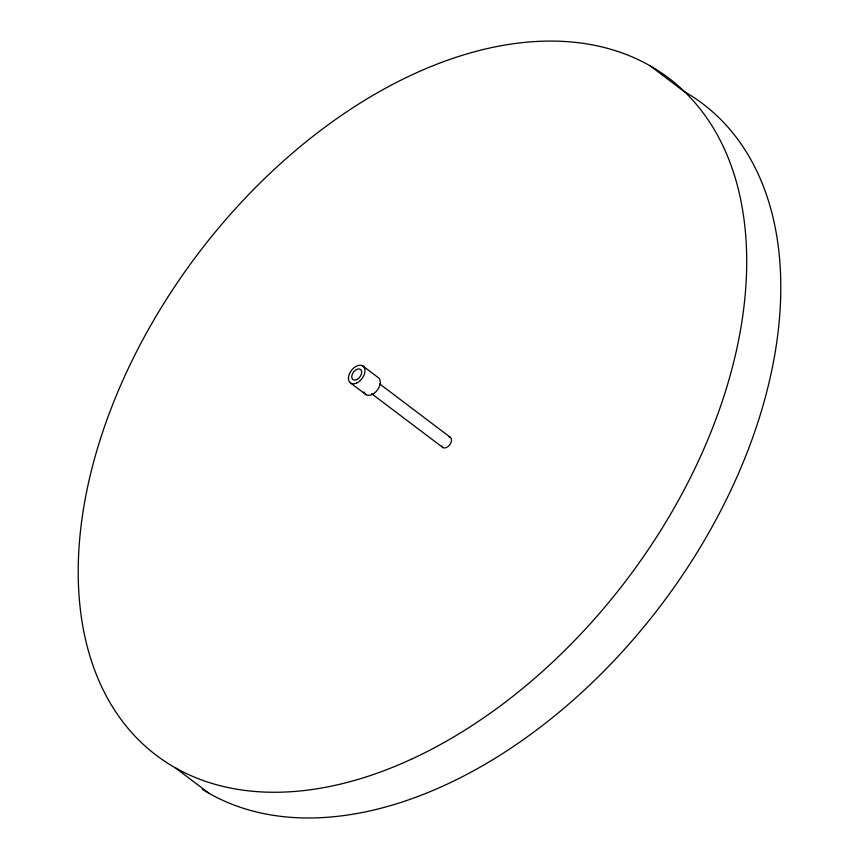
<?xml version="1.0" encoding="UTF-8"?>
<svg xmlns="http://www.w3.org/2000/svg" width="859" height="859" viewBox="0 0 859 859"><rect width="100%" height="100%" fill="white"/><g stroke="black" fill="none" stroke-linecap="round" stroke-linejoin="round"><path stroke-width="1.29" d="M649.876 65.638L683.968 91.408A424.604 269.264 -52.9 0 1 678.234 581.393A424.604 269.264 -52.9 0 1 202.316 789.271M362.616 365.805L377.896 377.359A10.523 6.668 -52.9 0 1 376.124 391.511A10.523 6.668 -52.9 0 1 364.001 391.929M379.818 384.027L450.095 437.134M371.657 393.712L442.997 447.625M350.848 383.2L366.127 394.753M175.032 767.592L209.124 793.362M449.064 436.802A6.346 4.027 -52.9 0 1 449.568 445.048A6.346 4.027 -52.9 0 1 441.719 445.928M410.881 759.453A424.604 269.264 -52.9 0 0 702.662 112.25A424.604 269.264 -52.9 0 0 123.825 378.153A424.604 269.264 -52.9 0 0 410.881 759.453M356.689 382.996A10.523 6.668 -52.9 0 0 363.915 366.965A10.523 6.668 -52.9 0 0 349.581 373.547A10.523 6.668 -52.9 0 0 356.689 382.996M356.71 379.624A6.346 4.027 -52.9 0 0 361.07 369.961A6.346 4.027 -52.9 0 0 352.415 373.933A6.346 4.027 -52.9 0 0 356.71 379.624"/></g></svg>
